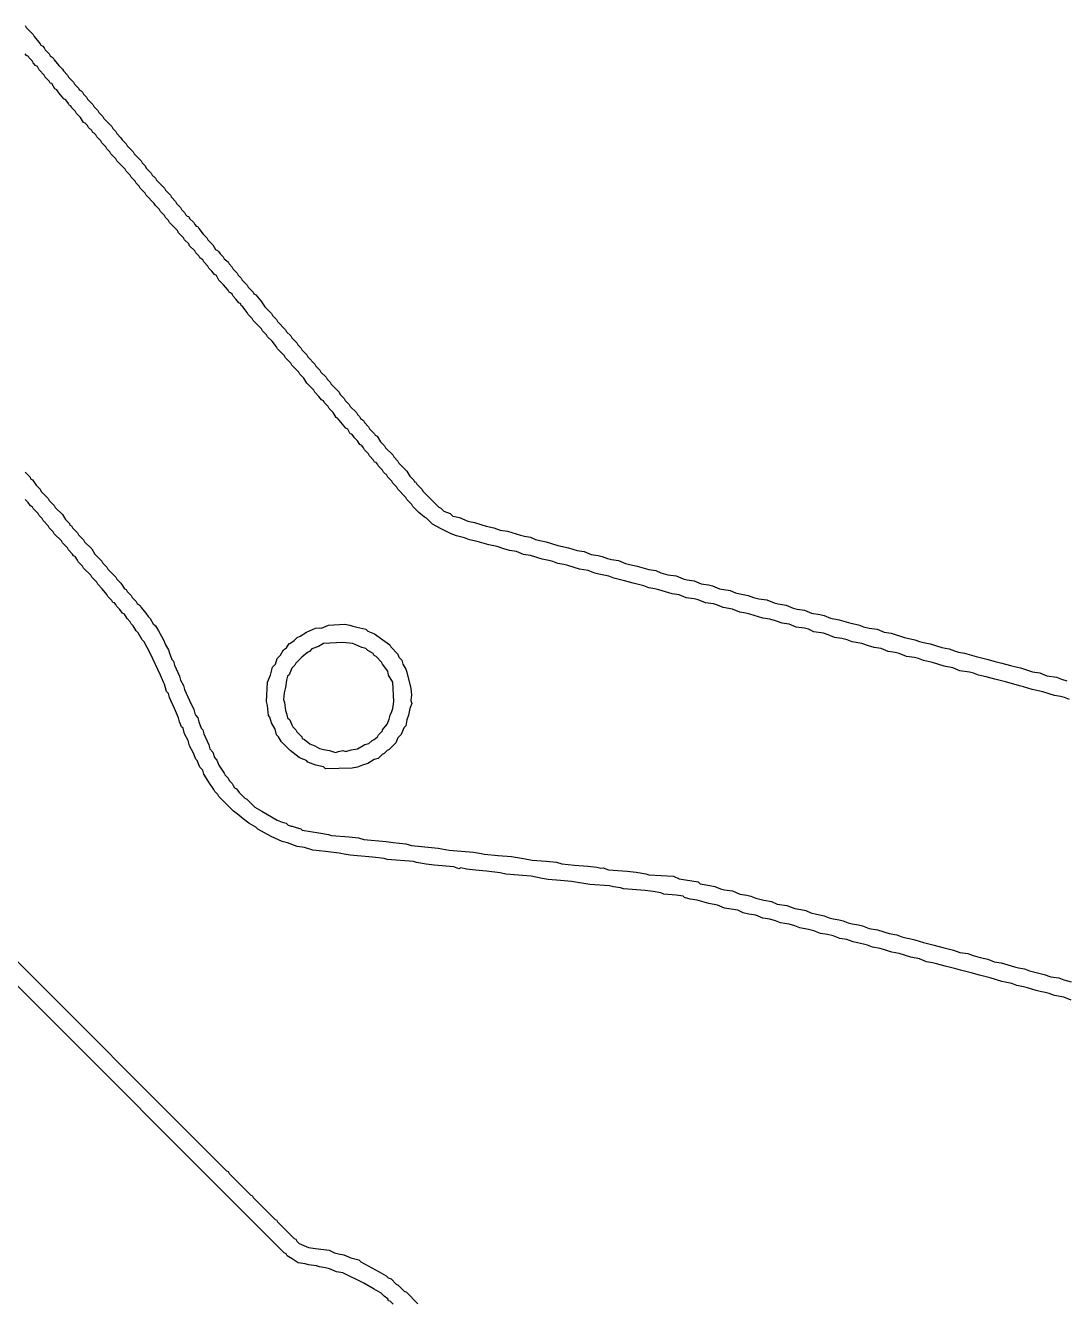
# Model space of a CAD drawing. Header units: millimetres. Extents: x 95 to 305, y 96 to 295.
# Drawn here: x 171.77 to 196.8, y 245.98 to 276.74 of the extents above; entities that cross this region are included whole.
import ezdxf

# ---------------------------------------------------------------- set-up
doc = ezdxf.new("R2010")
doc.units = ezdxf.units.MM
doc.layers.add('BottomOverlay', color=54, linetype='Continuous')

msp = doc.modelspace()

# ---------------------------------------------------------------- linework, layer by layer
at = {"layer": 'BottomOverlay'}
for p, q in [((171.754, 276.736), (171.778, 276.687)), ((171.778, 276.687), (171.949, 276.517)), ((171.949, 276.517), (171.973, 276.468)), ((171.973, 276.468), (172.083, 276.334)), ((172.083, 276.334), (172.119, 276.298)), ((172.119, 276.298), (172.131, 276.261)), ((172.131, 276.261), (172.18, 276.237)), ((172.18, 276.237), (172.216, 276.201)), ((171.791, 276.018), (171.754, 276.054)), ((171.839, 275.994), (171.791, 276.018)), ((171.851, 275.957), (171.839, 275.994)), ((171.924, 275.884), (171.851, 275.957)), ((172.216, 276.201), (172.241, 276.152)), ((172.241, 276.152), (172.338, 276.054)), ((172.338, 276.054), (172.362, 276.006)), ((172.362, 276.006), (172.436, 275.957)), ((172.436, 275.957), (172.46, 275.908)), ((171.949, 275.835), (171.924, 275.884)), ((172.01, 275.775), (171.949, 275.835)), ((172.058, 275.75), (172.01, 275.775)), ((172.095, 275.665), (172.058, 275.75)), ((172.216, 275.543), (172.095, 275.665)), ((172.46, 275.908), (172.569, 275.775)), ((172.569, 275.775), (172.655, 275.689)), ((172.655, 275.689), (172.679, 275.641)), ((172.679, 275.641), (172.776, 275.543)), ((172.241, 275.495), (172.216, 275.543)), ((172.338, 275.397), (172.241, 275.495)), ((172.362, 275.349), (172.338, 275.397)), ((172.399, 275.336), (172.362, 275.349)), ((172.472, 275.215), (172.399, 275.336)), ((172.776, 275.543), (172.801, 275.495)), ((172.801, 275.495), (172.922, 275.373)), ((172.922, 275.373), (172.947, 275.324)), ((172.947, 275.324), (173.044, 275.227)), ((172.521, 275.19), (172.472, 275.215)), ((172.569, 275.117), (172.521, 275.19)), ((172.691, 274.971), (172.569, 275.117)), ((173.044, 275.227), (173.056, 275.19)), ((173.056, 275.19), (173.105, 275.166)), ((173.105, 275.166), (173.141, 275.13)), ((173.141, 275.13), (173.166, 275.081)), ((173.166, 275.081), (173.239, 275.008)), ((173.239, 275.008), (173.263, 274.959)), ((172.74, 274.947), (172.691, 274.971)), ((172.801, 274.862), (172.74, 274.947)), ((172.825, 274.813), (172.801, 274.862)), ((172.861, 274.801), (172.825, 274.813)), ((172.874, 274.764), (172.861, 274.801)), ((172.971, 274.667), (172.874, 274.764)), ((173.263, 274.959), (173.385, 274.837)), ((173.385, 274.837), (173.409, 274.789)), ((173.409, 274.789), (173.506, 274.691)), ((173.506, 274.691), (173.531, 274.643)), ((172.995, 274.618), (172.971, 274.667)), ((173.093, 274.521), (172.995, 274.618)), ((173.166, 274.399), (173.093, 274.521)), ((173.202, 274.387), (173.166, 274.399)), ((173.263, 274.326), (173.202, 274.387)), ((173.531, 274.643), (173.628, 274.545)), ((173.628, 274.545), (173.652, 274.497)), ((173.652, 274.497), (173.847, 274.302)), ((173.287, 274.278), (173.263, 274.326)), ((173.36, 274.205), (173.287, 274.278)), ((173.385, 274.156), (173.36, 274.205)), ((173.421, 274.144), (173.385, 274.156)), ((173.458, 274.107), (173.421, 274.144)), ((173.482, 274.059), (173.458, 274.107)), ((173.847, 274.302), (173.872, 274.253)), ((173.872, 274.253), (173.945, 274.18)), ((173.945, 274.18), (173.969, 274.132)), ((173.969, 274.132), (174.066, 274.034)), ((173.579, 273.961), (173.482, 274.059)), ((173.604, 273.913), (173.579, 273.961)), ((173.701, 273.815), (173.604, 273.913)), ((173.725, 273.767), (173.701, 273.815)), ((173.799, 273.694), (173.725, 273.767)), ((174.066, 274.034), (174.091, 273.986)), ((174.091, 273.986), (174.188, 273.888)), ((174.188, 273.888), (174.212, 273.84)), ((174.212, 273.84), (174.358, 273.694)), ((173.823, 273.645), (173.799, 273.694)), ((173.945, 273.523), (173.823, 273.645)), ((173.969, 273.474), (173.945, 273.523)), ((174.164, 273.28), (173.969, 273.474)), ((174.358, 273.694), (174.383, 273.645)), ((174.383, 273.645), (174.553, 273.474)), ((174.553, 273.474), (174.577, 273.426)), ((174.188, 273.231), (174.164, 273.28)), ((174.285, 273.134), (174.188, 273.231)), ((174.577, 273.426), (174.65, 273.353)), ((174.65, 273.353), (174.675, 273.304)), ((174.675, 273.304), (174.796, 273.182)), ((174.796, 273.182), (174.821, 273.134)), ((174.31, 273.085), (174.285, 273.134)), ((174.407, 272.988), (174.31, 273.085)), ((174.431, 272.939), (174.407, 272.988)), ((174.504, 272.866), (174.431, 272.939)), ((174.529, 272.817), (174.504, 272.866)), ((174.821, 273.134), (174.894, 273.061)), ((174.894, 273.061), (174.918, 273.012)), ((174.918, 273.012), (175.113, 272.817)), ((174.65, 272.696), (174.529, 272.817)), ((174.675, 272.647), (174.65, 272.696)), ((174.869, 272.452), (174.675, 272.647)), ((175.113, 272.817), (175.137, 272.769)), ((175.137, 272.769), (175.259, 272.647)), ((175.259, 272.647), (175.283, 272.598)), ((175.283, 272.598), (175.381, 272.501)), ((174.894, 272.404), (174.869, 272.452)), ((174.991, 272.306), (174.894, 272.404)), ((175.015, 272.258), (174.991, 272.306)), ((175.113, 272.16), (175.015, 272.258)), ((175.381, 272.501), (175.405, 272.452)), ((175.405, 272.452), (175.502, 272.355)), ((175.502, 272.355), (175.527, 272.306)), ((175.527, 272.306), (175.6, 272.233)), ((175.6, 272.233), (175.624, 272.184)), ((175.137, 272.111), (175.113, 272.16)), ((175.21, 272.038), (175.137, 272.111)), ((175.235, 271.99), (175.21, 272.038)), ((175.429, 271.795), (175.235, 271.99)), ((175.624, 272.184), (175.66, 272.148)), ((175.66, 272.148), (175.697, 272.136)), ((175.697, 272.136), (175.721, 272.087)), ((175.721, 272.087), (175.819, 271.99)), ((175.819, 271.99), (175.843, 271.941)), ((175.843, 271.941), (175.88, 271.905)), ((175.454, 271.746), (175.429, 271.795)), ((175.575, 271.625), (175.454, 271.746)), ((175.6, 271.576), (175.575, 271.625)), ((175.88, 271.905), (175.916, 271.892)), ((175.916, 271.892), (175.94, 271.844)), ((175.94, 271.844), (176.05, 271.71)), ((176.05, 271.71), (176.135, 271.625)), ((176.135, 271.625), (176.159, 271.576)), ((175.697, 271.479), (175.6, 271.576)), ((175.721, 271.43), (175.697, 271.479)), ((175.843, 271.308), (175.721, 271.43)), ((175.867, 271.26), (175.843, 271.308)), ((176.159, 271.576), (176.281, 271.454)), ((176.281, 271.454), (176.342, 271.345)), ((176.342, 271.345), (176.391, 271.32)), ((176.391, 271.32), (176.427, 271.284)), ((175.94, 271.187), (175.867, 271.26)), ((175.965, 271.138), (175.94, 271.187)), ((176.038, 271.089), (175.965, 271.138)), ((176.062, 271.041), (176.038, 271.089)), ((176.159, 270.943), (176.062, 271.041)), ((176.427, 271.284), (176.452, 271.235)), ((176.452, 271.235), (176.525, 271.162)), ((176.525, 271.162), (176.549, 271.114)), ((176.549, 271.114), (176.646, 271.041)), ((176.646, 271.041), (176.671, 270.992)), ((176.671, 270.992), (176.744, 270.919)), ((176.184, 270.894), (176.159, 270.943)), ((176.257, 270.821), (176.184, 270.894)), ((176.318, 270.736), (176.257, 270.821)), ((176.366, 270.712), (176.318, 270.736)), ((176.403, 270.651), (176.366, 270.712)), ((176.744, 270.919), (176.768, 270.87)), ((176.768, 270.87), (176.865, 270.773)), ((176.865, 270.773), (176.89, 270.724)), ((176.89, 270.724), (176.963, 270.651)), ((176.427, 270.602), (176.403, 270.651)), ((176.537, 270.493), (176.427, 270.602)), ((176.646, 270.359), (176.537, 270.493)), ((176.963, 270.651), (176.987, 270.602)), ((176.987, 270.602), (177.109, 270.481)), ((177.109, 270.481), (177.133, 270.432)), ((177.133, 270.432), (177.255, 270.31)), ((176.671, 270.31), (176.646, 270.359)), ((176.707, 270.298), (176.671, 270.31)), ((176.744, 270.262), (176.707, 270.298)), ((176.768, 270.213), (176.744, 270.262)), ((176.841, 270.14), (176.768, 270.213)), ((176.902, 270.055), (176.841, 270.14)), ((177.255, 270.31), (177.267, 270.274)), ((177.267, 270.274), (177.316, 270.25)), ((177.316, 270.25), (177.437, 270.103)), ((177.437, 270.103), (177.535, 269.957)), ((176.95, 270.03), (176.902, 270.055)), ((176.963, 269.994), (176.95, 270.03)), ((176.999, 269.957), (176.963, 269.994)), ((177.109, 269.824), (176.999, 269.957)), ((177.133, 269.775), (177.109, 269.824)), ((177.23, 269.678), (177.133, 269.775)), ((177.535, 269.957), (177.693, 269.799)), ((177.693, 269.799), (177.717, 269.751)), ((177.255, 269.629), (177.23, 269.678)), ((177.449, 269.434), (177.255, 269.629)), ((177.717, 269.751), (177.815, 269.653)), ((177.815, 269.653), (177.839, 269.605)), ((177.839, 269.605), (178.034, 269.41)), ((177.474, 269.385), (177.449, 269.434)), ((177.571, 269.288), (177.474, 269.385)), ((177.595, 269.239), (177.571, 269.288)), ((177.705, 269.13), (177.595, 269.239)), ((178.034, 269.41), (178.058, 269.361)), ((178.058, 269.361), (178.155, 269.264)), ((178.155, 269.264), (178.18, 269.215)), ((178.18, 269.215), (178.301, 269.093)), ((177.815, 268.996), (177.705, 269.13)), ((177.839, 268.947), (177.815, 268.996)), ((178.009, 268.777), (177.839, 268.947)), ((178.301, 269.093), (178.326, 269.045)), ((178.326, 269.045), (178.399, 268.972)), ((178.399, 268.972), (178.423, 268.923)), ((178.423, 268.923), (178.545, 268.801)), ((178.034, 268.728), (178.009, 268.777)), ((178.155, 268.607), (178.034, 268.728)), ((178.18, 268.558), (178.155, 268.607)), ((178.35, 268.388), (178.18, 268.558)), ((178.545, 268.801), (178.569, 268.753)), ((178.569, 268.753), (178.739, 268.582)), ((178.739, 268.582), (178.764, 268.534)), ((178.764, 268.534), (178.861, 268.436)), ((178.374, 268.339), (178.35, 268.388)), ((178.472, 268.241), (178.374, 268.339)), ((178.545, 268.12), (178.472, 268.241)), ((178.861, 268.436), (178.885, 268.388)), ((178.885, 268.388), (179.007, 268.266)), ((179.007, 268.266), (179.032, 268.217)), ((178.715, 267.949), (178.545, 268.12)), ((178.739, 267.901), (178.715, 267.949)), ((179.032, 268.217), (179.105, 268.144)), ((179.105, 268.144), (179.129, 268.095)), ((179.129, 268.095), (179.324, 267.901)), ((177.997, 247.176), (157.515, 267.657)), ((157.978, 267.779), (176.61, 249.147)), ((178.837, 267.803), (178.739, 267.901)), ((178.898, 267.718), (178.837, 267.803)), ((178.946, 267.694), (178.898, 267.718)), ((178.958, 267.657), (178.946, 267.694)), ((179.056, 267.56), (178.958, 267.657)), ((179.324, 267.901), (179.348, 267.852)), ((179.348, 267.852), (179.445, 267.755)), ((179.445, 267.755), (179.47, 267.706)), ((179.47, 267.706), (179.567, 267.609)), ((179.567, 267.609), (179.591, 267.56)), ((179.08, 267.511), (179.056, 267.56)), ((179.178, 267.414), (179.08, 267.511)), ((179.251, 267.292), (179.178, 267.414)), ((179.591, 267.56), (179.737, 267.414)), ((179.737, 267.414), (179.762, 267.365)), ((179.762, 267.365), (179.81, 267.317)), ((179.81, 267.317), (179.835, 267.268)), ((179.287, 267.28), (179.251, 267.292)), ((179.36, 267.183), (179.287, 267.28)), ((179.482, 267.037), (179.36, 267.183)), ((179.53, 267.012), (179.482, 267.037)), ((179.567, 266.951), (179.53, 267.012)), ((179.835, 267.268), (179.908, 267.219)), ((179.908, 267.219), (179.932, 267.171)), ((179.932, 267.171), (180.029, 267.073)), ((180.029, 267.073), (180.054, 267.025)), ((180.054, 267.025), (180.175, 266.903)), ((179.591, 266.903), (179.567, 266.951)), ((179.628, 266.891), (179.591, 266.903)), ((179.664, 266.854), (179.628, 266.891)), ((179.689, 266.805), (179.664, 266.854)), ((179.762, 266.732), (179.689, 266.805)), ((179.823, 266.647), (179.762, 266.732)), ((180.175, 266.903), (180.188, 266.866)), ((180.188, 266.866), (180.236, 266.842)), ((180.236, 266.842), (180.322, 266.708)), ((180.322, 266.708), (180.419, 266.611)), ((179.871, 266.623), (179.823, 266.647)), ((179.908, 266.562), (179.871, 266.623)), ((179.932, 266.513), (179.908, 266.562)), ((180.029, 266.416), (179.932, 266.513)), ((180.054, 266.367), (180.029, 266.416)), ((180.419, 266.611), (180.443, 266.562)), ((180.443, 266.562), (180.614, 266.392)), ((180.614, 266.392), (180.638, 266.343)), ((180.151, 266.27), (180.054, 266.367)), ((180.175, 266.221), (180.151, 266.27)), ((180.212, 266.209), (180.175, 266.221)), ((180.248, 266.173), (180.212, 266.209)), ((180.273, 266.124), (180.248, 266.173)), ((180.37, 266.027), (180.273, 266.124)), ((180.638, 266.343), (180.735, 266.246)), ((180.735, 266.246), (180.76, 266.197)), ((180.76, 266.197), (180.954, 266.002)), ((171.754, 265.978), (171.876, 265.856)), ((171.876, 265.856), (171.888, 265.82)), ((171.888, 265.82), (171.937, 265.795)), ((171.937, 265.795), (172.022, 265.662)), ((180.395, 265.978), (180.37, 266.027)), ((180.468, 265.905), (180.395, 265.978)), ((180.492, 265.856), (180.468, 265.905)), ((180.589, 265.759), (180.492, 265.856)), ((180.614, 265.71), (180.589, 265.759)), ((180.954, 266.002), (181.027, 265.881)), ((181.027, 265.881), (181.125, 265.783)), ((181.125, 265.783), (181.137, 265.747)), ((172.022, 265.662), (172.119, 265.564)), ((172.119, 265.564), (172.143, 265.515)), ((172.143, 265.515), (172.314, 265.345)), ((180.711, 265.613), (180.614, 265.71)), ((180.735, 265.564), (180.711, 265.613)), ((180.93, 265.369), (180.735, 265.564)), ((181.137, 265.747), (181.173, 265.735)), ((181.173, 265.735), (181.198, 265.686)), ((181.198, 265.686), (181.319, 265.564)), ((181.319, 265.564), (181.344, 265.515)), ((181.344, 265.515), (181.721, 265.138)), ((171.827, 265.248), (171.754, 265.321)), ((171.888, 265.163), (171.827, 265.248)), ((171.937, 265.138), (171.888, 265.163)), ((172.314, 265.345), (172.338, 265.296)), ((172.338, 265.296), (172.46, 265.175)), ((172.46, 265.175), (172.484, 265.126)), ((180.954, 265.321), (180.93, 265.369)), ((181.076, 265.199), (180.954, 265.321)), ((181.1, 265.15), (181.076, 265.199)), ((181.246, 265.004), (181.1, 265.15)), ((171.949, 265.102), (171.937, 265.138)), ((172.07, 264.98), (171.949, 265.102)), ((172.095, 264.931), (172.07, 264.98)), ((172.168, 264.858), (172.095, 264.931)), ((172.192, 264.81), (172.168, 264.858)), ((172.484, 265.126), (172.655, 264.956)), ((172.655, 264.956), (172.728, 264.834)), ((181.38, 264.895), (181.246, 265.004)), ((181.429, 264.87), (181.38, 264.895)), ((181.575, 264.724), (181.429, 264.87)), ((181.721, 265.138), (181.77, 265.114)), ((181.77, 265.114), (181.843, 265.041)), ((181.843, 265.041), (182.001, 264.98)), ((182.001, 264.98), (182.062, 264.919)), ((182.062, 264.919), (182.22, 264.883)), ((182.22, 264.883), (182.427, 264.797)), ((172.314, 264.688), (172.192, 264.81)), ((172.338, 264.639), (172.314, 264.688)), ((172.436, 264.542), (172.338, 264.639)), ((172.46, 264.493), (172.436, 264.542)), ((172.728, 264.834), (172.825, 264.737)), ((172.825, 264.737), (172.837, 264.7)), ((172.837, 264.7), (172.874, 264.688)), ((172.874, 264.688), (172.898, 264.639)), ((172.898, 264.639), (173.02, 264.518)), ((181.782, 264.615), (181.575, 264.724)), ((182.025, 264.493), (181.782, 264.615)), ((182.427, 264.797), (182.585, 264.761)), ((182.585, 264.761), (182.865, 264.676)), ((182.865, 264.676), (183.048, 264.639)), ((183.048, 264.639), (183.206, 264.578)), ((183.206, 264.578), (183.376, 264.554)), ((183.376, 264.554), (183.693, 264.457)), ((172.63, 264.323), (172.46, 264.493)), ((172.655, 264.274), (172.63, 264.323)), ((172.776, 264.152), (172.655, 264.274)), ((173.02, 264.518), (173.044, 264.469)), ((173.044, 264.469), (173.166, 264.347)), ((173.166, 264.347), (173.19, 264.298)), ((173.19, 264.298), (173.36, 264.128)), ((182.147, 264.445), (182.025, 264.493)), ((182.342, 264.396), (182.147, 264.445)), ((182.463, 264.347), (182.342, 264.396)), ((182.646, 264.311), (182.463, 264.347)), ((182.926, 264.225), (182.646, 264.311)), ((183.133, 264.189), (182.926, 264.225)), ((183.693, 264.457), (183.79, 264.432)), ((183.79, 264.432), (183.936, 264.408)), ((183.936, 264.408), (184.058, 264.359)), ((184.058, 264.359), (184.155, 264.335)), ((184.155, 264.335), (184.313, 264.298)), ((184.313, 264.298), (184.593, 264.213)), ((172.801, 264.104), (172.776, 264.152)), ((172.898, 264.006), (172.801, 264.104)), ((172.922, 263.958), (172.898, 264.006)), ((172.959, 263.946), (172.922, 263.958)), ((173.02, 263.86), (172.959, 263.946)), ((173.36, 264.128), (173.433, 264.006)), ((173.433, 264.006), (173.604, 263.836)), ((183.291, 264.128), (183.133, 264.189)), ((183.425, 264.092), (183.291, 264.128)), ((183.595, 264.067), (183.425, 264.092)), ((183.766, 263.994), (183.595, 264.067)), ((183.936, 263.97), (183.766, 263.994)), ((184.216, 263.885), (183.936, 263.97)), ((184.593, 264.213), (184.849, 264.152)), ((184.849, 264.152), (185.056, 264.092)), ((185.056, 264.092), (185.226, 264.067)), ((185.226, 264.067), (185.396, 263.994)), ((185.396, 263.994), (185.567, 263.97)), ((185.567, 263.97), (185.664, 263.946)), ((185.664, 263.946), (185.786, 263.897)), ((173.044, 263.812), (173.02, 263.86)), ((173.141, 263.714), (173.044, 263.812)), ((173.166, 263.666), (173.141, 263.714)), ((173.336, 263.495), (173.166, 263.666)), ((173.604, 263.836), (173.628, 263.787)), ((173.628, 263.787), (173.725, 263.69)), ((173.725, 263.69), (173.75, 263.641)), ((173.75, 263.641), (173.945, 263.447)), ((184.374, 263.848), (184.216, 263.885)), ((184.471, 263.824), (184.374, 263.848)), ((184.593, 263.775), (184.471, 263.824)), ((184.739, 263.751), (184.593, 263.775)), ((184.836, 263.727), (184.739, 263.751)), ((185.116, 263.641), (184.836, 263.727)), ((185.323, 263.605), (185.116, 263.641)), ((185.786, 263.897), (185.883, 263.873)), ((185.883, 263.873), (186.053, 263.848)), ((186.053, 263.848), (186.224, 263.775)), ((186.224, 263.775), (186.321, 263.751)), ((186.321, 263.751), (186.504, 263.714)), ((186.504, 263.714), (186.784, 263.629)), ((186.784, 263.629), (186.954, 263.605)), ((173.36, 263.447), (173.336, 263.495)), ((173.482, 263.325), (173.36, 263.447)), ((173.506, 263.276), (173.482, 263.325)), ((173.945, 263.447), (173.969, 263.398)), ((173.969, 263.398), (174.066, 263.301)), ((174.066, 263.301), (174.091, 263.252)), ((185.481, 263.544), (185.323, 263.605)), ((185.579, 263.52), (185.481, 263.544)), ((185.822, 263.471), (185.579, 263.52)), ((185.944, 263.422), (185.822, 263.471)), ((186.102, 263.386), (185.944, 263.422)), ((186.199, 263.361), (186.102, 263.386)), ((186.406, 263.301), (186.199, 263.361)), ((186.565, 263.264), (186.406, 263.301)), ((186.954, 263.605), (187.076, 263.556)), ((187.076, 263.556), (187.246, 263.507)), ((187.246, 263.507), (187.441, 263.483)), ((187.441, 263.483), (187.611, 263.41)), ((187.611, 263.41), (187.709, 263.386)), ((187.709, 263.386), (187.879, 263.361)), ((187.879, 263.361), (188.049, 263.288)), ((173.616, 263.167), (173.506, 263.276)), ((173.725, 263.033), (173.616, 263.167)), ((173.75, 262.984), (173.725, 263.033)), ((174.091, 263.252), (174.151, 263.167)), ((174.151, 263.167), (174.188, 263.155)), ((174.188, 263.155), (174.212, 263.106)), ((174.212, 263.106), (174.31, 263.008)), ((174.31, 263.008), (174.334, 262.96)), ((186.662, 263.24), (186.565, 263.264)), ((186.784, 263.191), (186.662, 263.24)), ((186.93, 263.167), (186.784, 263.191)), ((187.027, 263.142), (186.93, 263.167)), ((187.343, 263.045), (187.027, 263.142)), ((187.514, 263.021), (187.343, 263.045)), ((187.684, 262.948), (187.514, 263.021)), ((188.049, 263.288), (188.22, 263.264)), ((188.22, 263.264), (188.317, 263.24)), ((188.317, 263.24), (188.487, 263.167)), ((188.487, 263.167), (188.743, 263.13)), ((188.743, 263.13), (188.877, 263.069)), ((188.877, 263.069), (188.974, 263.045)), ((188.974, 263.045), (189.181, 263.008)), ((189.181, 263.008), (189.303, 262.96)), ((173.847, 262.887), (173.75, 262.984)), ((173.872, 262.838), (173.847, 262.887)), ((173.908, 262.826), (173.872, 262.838)), ((173.945, 262.789), (173.908, 262.826)), ((173.969, 262.741), (173.945, 262.789)), ((174.042, 262.668), (173.969, 262.741)), ((174.334, 262.96), (174.431, 262.862)), ((174.431, 262.862), (174.456, 262.814)), ((174.456, 262.814), (174.529, 262.765)), ((174.529, 262.765), (174.553, 262.716)), ((174.553, 262.716), (174.663, 262.583)), ((187.879, 262.923), (187.684, 262.948)), ((187.976, 262.899), (187.879, 262.923)), ((188.147, 262.826), (187.976, 262.899)), ((188.341, 262.802), (188.147, 262.826)), ((188.439, 262.777), (188.341, 262.802)), ((188.573, 262.716), (188.439, 262.777)), ((188.804, 262.68), (188.573, 262.716)), ((189.303, 262.96), (189.437, 262.923)), ((189.437, 262.923), (189.631, 262.899)), ((189.631, 262.899), (189.802, 262.826)), ((189.802, 262.826), (189.899, 262.802)), ((189.899, 262.802), (190.094, 262.777)), ((190.094, 262.777), (190.264, 262.704)), ((190.264, 262.704), (190.362, 262.68)), ((174.103, 262.583), (174.042, 262.668)), ((174.151, 262.558), (174.103, 262.583)), ((174.212, 262.449), (174.151, 262.558)), ((174.285, 262.376), (174.212, 262.449)), ((174.31, 262.327), (174.285, 262.376)), ((174.663, 262.583), (174.723, 262.497)), ((174.723, 262.497), (174.772, 262.449)), ((174.772, 262.449), (174.845, 262.327)), ((188.974, 262.607), (188.804, 262.68)), ((189.12, 262.583), (188.974, 262.607)), ((189.218, 262.558), (189.12, 262.583)), ((189.534, 262.461), (189.218, 262.558)), ((189.704, 262.437), (189.534, 262.461)), ((189.838, 262.4), (189.704, 262.437)), ((189.996, 262.339), (189.838, 262.4)), ((190.362, 262.68), (190.532, 262.656)), ((190.532, 262.656), (190.702, 262.583)), ((190.702, 262.583), (190.909, 262.546)), ((190.909, 262.546), (191.007, 262.522)), ((191.007, 262.522), (191.165, 262.461)), ((191.165, 262.461), (191.372, 262.424)), ((191.372, 262.424), (191.652, 262.339)), ((174.358, 262.278), (174.31, 262.327)), ((174.431, 262.157), (174.358, 262.278)), ((174.48, 262.108), (174.431, 262.157)), ((174.577, 261.938), (174.48, 262.108)), ((174.845, 262.327), (174.894, 262.278)), ((174.894, 262.278), (174.967, 262.157)), ((174.967, 262.157), (175.089, 261.938)), ((178.387, 262.023), (178.533, 262.12)), ((178.533, 262.12), (178.752, 262.217)), ((178.752, 262.217), (178.861, 262.23)), ((178.861, 262.23), (178.898, 262.217)), ((178.898, 262.217), (179.068, 262.29)), ((179.068, 262.29), (179.457, 262.315)), ((179.457, 262.315), (179.579, 262.29)), ((179.579, 262.29), (179.652, 262.266)), ((179.652, 262.266), (179.75, 262.242)), ((179.75, 262.242), (179.969, 262.193)), ((179.969, 262.193), (180.017, 262.144)), ((180.017, 262.144), (180.175, 262.084)), ((180.175, 262.084), (180.431, 261.901)), ((190.167, 262.315), (189.996, 262.339)), ((190.337, 262.242), (190.167, 262.315)), ((190.532, 262.217), (190.337, 262.242)), ((190.629, 262.193), (190.532, 262.217)), ((190.763, 262.132), (190.629, 262.193)), ((190.994, 262.096), (190.763, 262.132)), ((191.104, 262.059), (190.994, 262.096)), ((191.652, 262.339), (191.834, 262.303)), ((191.834, 262.303), (191.956, 262.254)), ((191.956, 262.254), (192.09, 262.217)), ((192.09, 262.217), (192.284, 262.193)), ((192.284, 262.193), (192.455, 262.12)), ((192.455, 262.12), (192.625, 262.096)), ((192.625, 262.096), (192.942, 261.998)), ((174.626, 261.889), (174.577, 261.938)), ((174.772, 261.621), (174.626, 261.889)), ((175.089, 261.938), (175.137, 261.816)), ((175.137, 261.816), (175.21, 261.694)), ((178.058, 261.743), (178.119, 261.852)), ((178.119, 261.852), (178.143, 261.852)), ((178.143, 261.852), (178.155, 261.865)), ((178.155, 261.865), (178.24, 261.925)), ((178.24, 261.925), (178.313, 261.998)), ((178.313, 261.998), (178.387, 262.023)), ((178.825, 261.779), (178.666, 261.718)), ((178.946, 261.852), (178.825, 261.779)), ((179.409, 261.877), (178.946, 261.852)), ((179.652, 261.852), (179.409, 261.877)), ((179.871, 261.755), (179.652, 261.852)), ((180.431, 261.901), (180.541, 261.816)), ((180.541, 261.816), (180.565, 261.767)), ((180.565, 261.767), (180.735, 261.597)), ((191.262, 261.998), (191.104, 262.059)), ((191.432, 261.974), (191.262, 261.998)), ((191.566, 261.938), (191.432, 261.974)), ((191.688, 261.889), (191.566, 261.938)), ((191.919, 261.852), (191.688, 261.889)), ((192.077, 261.792), (191.919, 261.852)), ((192.211, 261.755), (192.077, 261.792)), ((192.942, 261.998), (193.197, 261.938)), ((193.197, 261.938), (193.307, 261.901)), ((193.307, 261.901), (193.404, 261.877)), ((193.404, 261.877), (193.562, 261.84)), ((193.562, 261.84), (193.842, 261.755)), ((175.015, 261.086), (174.772, 261.621)), ((175.21, 261.694), (175.235, 261.621)), ((175.235, 261.621), (175.295, 261.463)), ((175.295, 261.463), (175.332, 261.426)), ((177.79, 261.353), (177.827, 261.487)), ((177.827, 261.487), (177.912, 261.572)), ((177.912, 261.572), (177.985, 261.694)), ((177.985, 261.694), (178.058, 261.743)), ((178.423, 261.524), (178.277, 261.378)), ((178.557, 261.633), (178.423, 261.524)), ((178.606, 261.658), (178.557, 261.633)), ((178.666, 261.718), (178.606, 261.658)), ((179.969, 261.731), (179.871, 261.755)), ((180.017, 261.682), (179.969, 261.731)), ((180.139, 261.609), (180.017, 261.682)), ((180.163, 261.56), (180.139, 261.609)), ((180.212, 261.536), (180.163, 261.56)), ((180.346, 261.402), (180.212, 261.536)), ((180.735, 261.597), (180.76, 261.524)), ((180.76, 261.524), (180.833, 261.451)), ((192.382, 261.731), (192.211, 261.755)), ((192.552, 261.658), (192.382, 261.731)), ((192.722, 261.633), (192.552, 261.658)), ((192.82, 261.609), (192.722, 261.633)), ((192.99, 261.536), (192.82, 261.609)), ((193.185, 261.512), (192.99, 261.536)), ((193.282, 261.487), (193.185, 261.512)), ((193.404, 261.439), (193.282, 261.487)), ((193.842, 261.755), (194.025, 261.718)), ((194.025, 261.718), (194.146, 261.67)), ((194.146, 261.67), (194.244, 261.645)), ((194.244, 261.645), (194.39, 261.621)), ((194.39, 261.621), (194.67, 261.536)), ((194.67, 261.536), (194.925, 261.475)), ((194.925, 261.475), (195.132, 261.414)), ((175.332, 261.426), (175.356, 261.329)), ((175.356, 261.329), (175.478, 261.061)), ((177.668, 261.086), (177.717, 261.28)), ((177.717, 261.28), (177.79, 261.353)), ((178.18, 261.256), (178.119, 261.098)), ((178.253, 261.329), (178.18, 261.256)), ((178.277, 261.378), (178.253, 261.329)), ((180.37, 261.353), (180.346, 261.402)), ((180.492, 261.183), (180.37, 261.353)), ((180.516, 261.086), (180.492, 261.183)), ((180.833, 261.451), (180.857, 261.353)), ((180.857, 261.353), (180.93, 261.232)), ((180.93, 261.232), (180.954, 261.159)), ((180.954, 261.159), (181.052, 260.769)), ((193.623, 261.39), (193.404, 261.439)), ((193.903, 261.305), (193.623, 261.39)), ((194.11, 261.268), (193.903, 261.305)), ((194.28, 261.195), (194.11, 261.268)), ((194.511, 261.159), (194.28, 261.195)), ((194.609, 261.134), (194.511, 261.159)), ((195.132, 261.414), (195.29, 261.378)), ((195.29, 261.378), (195.497, 261.317)), ((195.497, 261.317), (195.595, 261.293)), ((195.595, 261.293), (195.741, 261.268)), ((195.741, 261.268), (195.862, 261.22)), ((195.862, 261.22), (196.033, 261.171)), ((196.033, 261.171), (196.203, 261.147)), ((196.203, 261.147), (196.373, 261.074)), ((175.089, 260.915), (175.015, 261.086)), ((175.113, 260.867), (175.089, 260.915)), ((175.162, 260.696), (175.113, 260.867)), ((175.478, 261.061), (175.502, 260.964)), ((175.502, 260.964), (175.575, 260.842)), ((175.575, 260.842), (175.6, 260.745)), ((177.571, 260.453), (177.595, 260.915)), ((177.595, 260.915), (177.668, 261.086)), ((178.058, 260.964), (178.034, 260.794)), ((178.082, 261.061), (178.058, 260.964)), ((178.119, 261.098), (178.082, 261.061)), ((180.614, 260.915), (180.516, 261.086)), ((180.638, 260.453), (180.614, 260.915)), ((194.73, 261.086), (194.609, 261.134)), ((194.913, 261.049), (194.73, 261.086)), ((195.12, 260.988), (194.913, 261.049)), ((195.375, 260.927), (195.12, 260.988)), ((195.582, 260.867), (195.375, 260.927)), ((195.716, 260.83), (195.582, 260.867)), ((196.373, 261.074), (196.605, 261.037)), ((196.605, 261.037), (196.726, 260.988)), ((196.726, 260.988), (196.86, 260.952)), ((175.21, 260.648), (175.162, 260.696)), ((175.235, 260.55), (175.21, 260.648)), ((175.356, 260.282), (175.235, 260.55)), ((175.6, 260.745), (175.721, 260.477)), ((177.997, 260.66), (177.985, 260.502)), ((178.034, 260.794), (177.997, 260.66)), ((181.052, 260.769), (181.064, 260.611)), ((181.064, 260.611), (181.052, 260.477)), ((195.814, 260.806), (195.716, 260.83)), ((196.02, 260.745), (195.814, 260.806)), ((196.276, 260.684), (196.02, 260.745)), ((196.556, 260.599), (196.276, 260.684)), ((196.702, 260.575), (196.556, 260.599)), ((196.799, 260.55), (196.702, 260.575)), ((196.921, 260.502), (196.799, 260.55)), ((175.454, 260.063), (175.356, 260.282)), ((175.721, 260.477), (175.819, 260.258)), ((175.819, 260.258), (175.843, 260.161)), ((177.595, 260.355), (177.571, 260.453)), ((177.62, 260.112), (177.595, 260.355)), ((177.985, 260.502), (178.009, 260.429)), ((178.009, 260.429), (178.034, 260.234)), ((178.034, 260.234), (178.058, 260.161)), ((180.589, 260.209), (180.614, 260.282)), ((180.614, 260.282), (180.638, 260.453)), ((181.027, 260.282), (180.991, 260.124)), ((181.076, 260.404), (181.027, 260.282)), ((181.052, 260.477), (181.076, 260.404)), ((175.478, 259.966), (175.454, 260.063)), ((175.527, 259.844), (175.478, 259.966)), ((175.843, 260.161), (175.867, 260.112)), ((175.867, 260.112), (175.916, 260.063)), ((175.916, 260.063), (175.94, 259.966)), ((175.94, 259.966), (176.001, 259.808)), ((177.656, 260.076), (177.62, 260.112)), ((177.693, 259.942), (177.656, 260.076)), ((177.778, 259.784), (177.693, 259.942)), ((178.058, 260.161), (178.082, 260.063)), ((178.082, 260.063), (178.131, 260.015)), ((178.131, 260.015), (178.18, 259.893)), ((180.48, 259.905), (180.528, 260.027)), ((180.528, 260.027), (180.553, 260.124)), ((180.553, 260.124), (180.589, 260.209)), ((180.954, 260.015), (180.93, 259.869)), ((180.991, 260.124), (180.954, 260.015)), ((175.563, 259.808), (175.527, 259.844)), ((175.6, 259.674), (175.563, 259.808)), ((175.685, 259.516), (175.6, 259.674)), ((176.001, 259.808), (176.038, 259.771)), ((176.038, 259.771), (176.062, 259.674)), ((176.062, 259.674), (176.184, 259.406)), ((177.815, 259.65), (177.778, 259.784)), ((177.863, 259.601), (177.815, 259.65)), ((178.18, 259.893), (178.204, 259.844)), ((178.204, 259.844), (178.277, 259.771)), ((178.277, 259.771), (178.301, 259.723)), ((178.301, 259.723), (178.423, 259.601)), ((180.248, 259.601), (180.273, 259.65)), ((180.273, 259.65), (180.37, 259.747)), ((180.37, 259.771), (180.48, 259.905)), ((180.37, 259.747), (180.37, 259.771)), ((180.82, 259.662), (180.735, 259.577)), ((180.881, 259.82), (180.82, 259.662)), ((180.93, 259.869), (180.881, 259.82)), ((175.721, 259.382), (175.685, 259.516)), ((175.807, 259.224), (175.721, 259.382)), ((176.184, 259.406), (176.208, 259.309)), ((176.208, 259.309), (176.281, 259.236)), ((177.936, 259.479), (177.863, 259.601)), ((178.143, 259.272), (177.936, 259.479)), ((178.423, 259.601), (178.435, 259.564)), ((178.435, 259.564), (178.484, 259.54)), ((178.484, 259.54), (178.618, 259.431)), ((178.618, 259.431), (178.739, 259.382)), ((178.739, 259.382), (178.849, 259.321)), ((178.849, 259.321), (178.946, 259.297)), ((179.616, 259.285), (179.762, 259.309)), ((179.762, 259.309), (179.944, 259.418)), ((179.944, 259.418), (180.042, 259.443)), ((180.042, 259.443), (180.115, 259.516)), ((180.115, 259.516), (180.163, 259.54)), ((180.163, 259.54), (180.248, 259.601)), ((180.687, 259.455), (180.528, 259.297)), ((180.735, 259.577), (180.687, 259.455)), ((175.867, 259.065), (175.807, 259.224)), ((175.904, 259.029), (175.867, 259.065)), ((175.965, 258.871), (175.904, 259.029)), ((176.281, 259.236), (176.318, 259.102)), ((176.318, 259.102), (176.379, 259.041)), ((176.379, 259.041), (176.427, 258.919)), ((178.362, 259.102), (178.143, 259.272)), ((178.411, 259.078), (178.362, 259.102)), ((178.533, 259.029), (178.411, 259.078)), ((178.569, 258.992), (178.533, 259.029)), ((178.764, 258.919), (178.569, 258.992)), ((178.946, 259.297), (179.092, 259.272)), ((179.092, 259.272), (179.238, 259.224)), ((179.238, 259.224), (179.311, 259.248)), ((179.311, 259.248), (179.409, 259.272)), ((179.409, 259.272), (179.482, 259.248)), ((179.482, 259.248), (179.616, 259.285)), ((180.163, 259.053), (180.017, 258.956)), ((180.261, 259.078), (180.163, 259.053)), ((180.358, 259.175), (180.261, 259.078)), ((180.407, 259.199), (180.358, 259.175)), ((180.48, 259.272), (180.407, 259.199)), ((180.528, 259.297), (180.48, 259.272)), ((176.038, 258.798), (175.965, 258.871)), ((176.062, 258.7), (176.038, 258.798)), ((176.159, 258.554), (176.062, 258.7)), ((176.427, 258.919), (176.452, 258.871)), ((176.452, 258.871), (176.549, 258.725)), ((176.549, 258.725), (176.573, 258.676)), ((178.946, 258.883), (178.764, 258.919)), ((178.995, 258.834), (178.946, 258.883)), ((179.64, 258.846), (178.995, 258.834)), ((179.762, 258.871), (179.64, 258.846)), ((179.883, 258.919), (179.762, 258.871)), ((180.017, 258.956), (179.883, 258.919)), ((176.184, 258.506), (176.159, 258.554)), ((176.305, 258.335), (176.184, 258.506)), ((176.573, 258.676), (176.646, 258.603)), ((176.646, 258.603), (176.671, 258.554)), ((176.671, 258.554), (176.744, 258.481)), ((176.744, 258.481), (176.768, 258.433)), ((176.768, 258.433), (176.804, 258.372)), ((176.33, 258.287), (176.305, 258.335)), ((176.403, 258.214), (176.33, 258.287)), ((176.427, 258.165), (176.403, 258.214)), ((176.78, 257.812), (176.427, 258.165)), ((176.804, 258.372), (176.853, 258.347)), ((176.853, 258.347), (176.914, 258.262)), ((176.914, 258.262), (177.048, 258.128)), ((177.048, 258.128), (177.097, 258.104)), ((177.097, 258.104), (177.291, 257.909)), ((176.865, 257.751), (176.78, 257.812)), ((177.291, 257.909), (177.462, 257.812)), ((177.462, 257.812), (177.827, 257.593)), ((177.011, 257.629), (176.865, 257.751)), ((177.145, 257.52), (177.011, 257.629)), ((177.316, 257.423), (177.145, 257.52)), ((177.827, 257.593), (177.948, 257.544)), ((177.948, 257.544), (178.046, 257.52)), ((178.046, 257.52), (178.094, 257.471)), ((178.094, 257.471), (178.167, 257.447)), ((177.364, 257.374), (177.316, 257.423)), ((177.681, 257.204), (177.364, 257.374)), ((177.948, 257.082), (177.681, 257.204)), ((178.167, 257.447), (178.192, 257.447)), ((178.192, 257.447), (178.265, 257.423)), ((178.265, 257.423), (178.399, 257.386)), ((178.399, 257.386), (178.435, 257.35)), ((178.435, 257.35), (178.837, 257.289)), ((178.837, 257.289), (179.068, 257.252)), ((179.068, 257.252), (179.141, 257.228)), ((179.141, 257.228), (179.567, 257.191)), ((179.567, 257.191), (179.786, 257.167)), ((179.786, 257.167), (179.92, 257.131)), ((178.082, 257.045), (177.948, 257.082)), ((178.313, 256.96), (178.082, 257.045)), ((178.484, 256.936), (178.313, 256.96)), ((178.691, 256.875), (178.484, 256.936)), ((178.995, 256.838), (178.691, 256.875)), ((179.324, 256.802), (178.995, 256.838)), ((179.92, 257.131), (180.455, 257.082)), ((180.455, 257.082), (180.626, 257.057)), ((180.626, 257.057), (180.93, 257.021)), ((180.93, 257.021), (181.064, 256.984)), ((181.064, 256.984), (181.709, 256.924)), ((181.709, 256.924), (181.977, 256.875)), ((181.977, 256.875), (182.561, 256.826)), ((179.445, 256.778), (179.324, 256.802)), ((179.591, 256.753), (179.445, 256.778)), ((180.127, 256.705), (179.591, 256.753)), ((180.407, 256.668), (180.127, 256.705)), ((180.48, 256.644), (180.407, 256.668)), ((181.113, 256.595), (180.48, 256.644)), ((181.186, 256.571), (181.113, 256.595)), ((181.417, 256.534), (181.186, 256.571)), ((181.611, 256.51), (181.417, 256.534)), ((182.561, 256.826), (182.707, 256.802)), ((182.707, 256.802), (182.828, 256.778)), ((182.828, 256.778), (183.157, 256.741)), ((183.157, 256.741), (183.473, 256.717)), ((183.473, 256.717), (183.766, 256.668)), ((183.766, 256.668), (183.972, 256.632)), ((183.972, 256.632), (184.313, 256.607)), ((184.313, 256.607), (184.557, 256.583)), ((184.557, 256.583), (184.69, 256.546)), ((184.69, 256.546), (184.995, 256.51)), ((182.086, 256.473), (181.611, 256.51)), ((182.208, 256.425), (182.086, 256.473)), ((182.256, 256.449), (182.208, 256.425)), ((182.39, 256.412), (182.256, 256.449)), ((182.609, 256.388), (182.39, 256.412)), ((182.877, 256.364), (182.609, 256.388)), ((183.206, 256.327), (182.877, 256.364)), ((183.34, 256.291), (183.206, 256.327)), ((183.948, 256.242), (183.34, 256.291)), ((184.216, 256.193), (183.948, 256.242)), ((184.995, 256.51), (185.311, 256.486)), ((185.311, 256.486), (185.53, 256.461)), ((185.53, 256.461), (185.628, 256.437)), ((185.628, 256.437), (185.688, 256.449)), ((185.688, 256.449), (185.81, 256.4)), ((185.81, 256.4), (186.26, 256.364)), ((186.26, 256.364), (186.479, 256.339)), ((186.479, 256.339), (186.711, 256.303)), ((186.711, 256.303), (186.784, 256.279)), ((186.784, 256.279), (187.38, 256.242)), ((187.38, 256.242), (187.514, 256.181)), ((184.362, 256.169), (184.216, 256.193)), ((184.654, 256.145), (184.362, 256.169)), ((184.922, 256.12), (184.654, 256.145)), ((185.36, 256.047), (184.922, 256.12)), ((185.834, 256.011), (185.36, 256.047)), ((185.932, 255.987), (185.834, 256.011)), ((186.102, 255.962), (185.932, 255.987)), ((186.175, 255.938), (186.102, 255.962)), ((186.698, 255.901), (186.175, 255.938)), ((187.514, 256.181), (187.976, 256.108)), ((187.976, 256.108), (188.025, 256.06)), ((188.025, 256.06), (188.256, 256.023)), ((188.256, 256.023), (188.378, 255.999)), ((188.378, 255.999), (188.512, 255.938)), ((188.512, 255.938), (188.609, 255.914)), ((186.893, 255.877), (186.698, 255.901)), ((187.076, 255.841), (186.893, 255.877)), ((187.149, 255.816), (187.076, 255.841)), ((187.441, 255.792), (187.149, 255.816)), ((187.611, 255.767), (187.441, 255.792)), ((187.648, 255.731), (187.611, 255.767)), ((187.782, 255.694), (187.648, 255.731)), ((187.952, 255.67), (187.782, 255.694)), ((188.232, 255.585), (187.952, 255.67)), ((188.609, 255.914), (188.804, 255.889)), ((188.804, 255.889), (188.974, 255.816)), ((188.974, 255.816), (189.145, 255.792)), ((189.145, 255.792), (189.242, 255.767)), ((189.242, 255.767), (189.364, 255.719)), ((189.364, 255.719), (189.558, 255.67)), ((189.558, 255.67), (189.741, 255.634)), ((189.741, 255.634), (189.875, 255.573)), ((188.439, 255.548), (188.232, 255.585)), ((188.609, 255.475), (188.439, 255.548)), ((188.926, 255.427), (188.609, 255.475)), ((189.059, 255.366), (188.926, 255.427)), ((189.193, 255.329), (189.059, 255.366)), ((189.364, 255.305), (189.193, 255.329)), ((189.534, 255.232), (189.364, 255.305)), ((189.875, 255.573), (190.106, 255.536)), ((190.106, 255.536), (190.301, 255.463)), ((190.301, 255.463), (190.447, 255.439)), ((190.447, 255.439), (190.568, 255.415)), ((190.568, 255.415), (190.69, 255.366)), ((190.69, 255.366), (190.824, 255.329)), ((190.824, 255.329), (191.007, 255.293)), ((189.704, 255.208), (189.534, 255.232)), ((189.838, 255.171), (189.704, 255.208)), ((189.96, 255.122), (189.838, 255.171)), ((190.167, 255.086), (189.96, 255.122)), ((190.301, 255.049), (190.167, 255.086)), ((190.422, 255.001), (190.301, 255.049)), ((190.629, 254.964), (190.422, 255.001)), ((191.007, 255.293), (191.128, 255.244)), ((191.128, 255.244), (191.226, 255.22)), ((191.226, 255.22), (191.372, 255.196)), ((191.372, 255.196), (191.469, 255.171)), ((191.469, 255.171), (191.591, 255.122)), ((191.591, 255.122), (191.688, 255.098)), ((191.688, 255.098), (191.834, 255.074)), ((191.834, 255.074), (191.931, 255.049)), ((191.931, 255.049), (192.09, 254.989)), ((190.763, 254.928), (190.629, 254.964)), ((190.921, 254.867), (190.763, 254.928)), ((191.092, 254.843), (190.921, 254.867)), ((191.226, 254.806), (191.092, 254.843)), ((191.384, 254.745), (191.226, 254.806)), ((191.554, 254.721), (191.384, 254.745)), ((191.712, 254.66), (191.554, 254.721)), ((192.09, 254.989), (192.297, 254.952)), ((192.297, 254.952), (192.576, 254.867)), ((192.576, 254.867), (192.759, 254.83)), ((192.759, 254.83), (192.881, 254.782)), ((192.881, 254.782), (192.978, 254.757)), ((192.978, 254.757), (193.1, 254.733)), ((193.1, 254.733), (193.197, 254.709)), ((193.197, 254.709), (193.404, 254.648)), ((191.81, 254.636), (191.712, 254.66)), ((191.956, 254.611), (191.81, 254.636)), ((192.053, 254.587), (191.956, 254.611)), ((192.175, 254.538), (192.053, 254.587)), ((192.357, 254.502), (192.175, 254.538)), ((192.637, 254.417), (192.357, 254.502)), ((192.82, 254.38), (192.637, 254.417)), ((193.1, 254.295), (192.82, 254.38)), ((193.404, 254.648), (193.501, 254.624)), ((193.501, 254.624), (193.66, 254.587)), ((193.66, 254.587), (193.866, 254.526)), ((193.866, 254.526), (193.964, 254.502)), ((193.964, 254.502), (194.122, 254.465)), ((194.122, 254.465), (194.28, 254.404)), ((194.28, 254.404), (194.475, 254.38)), ((194.475, 254.38), (194.597, 254.331)), ((193.307, 254.258), (193.1, 254.295)), ((193.477, 254.185), (193.307, 254.258)), ((193.623, 254.161), (193.477, 254.185)), ((193.72, 254.137), (193.623, 254.161)), ((193.927, 254.076), (193.72, 254.137)), ((194.085, 254.039), (193.927, 254.076)), ((194.597, 254.331), (194.767, 254.283)), ((194.767, 254.283), (194.95, 254.246)), ((194.95, 254.246), (195.108, 254.185)), ((195.108, 254.185), (195.278, 254.161)), ((195.278, 254.161), (195.595, 254.064)), ((194.183, 254.015), (194.085, 254.039)), ((194.292, 253.979), (194.183, 254.015)), ((194.548, 253.918), (194.292, 253.979)), ((194.755, 253.857), (194.548, 253.918)), ((195.01, 253.796), (194.755, 253.857)), ((195.29, 253.711), (195.01, 253.796)), ((195.595, 254.064), (195.692, 254.039)), ((195.692, 254.039), (195.838, 254.015)), ((195.838, 254.015), (195.96, 253.966)), ((195.96, 253.966), (196.057, 253.942)), ((196.057, 253.942), (196.313, 253.881)), ((196.313, 253.881), (196.471, 253.82)), ((196.471, 253.82), (196.665, 253.796)), ((196.665, 253.796), (196.787, 253.747)), ((195.534, 253.662), (195.29, 253.711)), ((195.655, 253.613), (195.534, 253.662)), ((195.814, 253.577), (195.655, 253.613)), ((195.911, 253.553), (195.814, 253.577)), ((196.118, 253.492), (195.911, 253.553)), ((196.215, 253.467), (196.118, 253.492)), ((196.337, 253.443), (196.215, 253.467)), ((196.787, 253.747), (196.958, 253.699)), ((196.434, 253.419), (196.337, 253.443)), ((196.556, 253.37), (196.434, 253.419)), ((196.787, 253.334), (196.556, 253.37)), ((196.958, 253.261), (196.787, 253.334)), ((176.61, 249.147), (176.646, 249.135)), ((176.646, 249.135), (176.671, 249.086)), ((176.671, 249.086), (177.194, 248.563)), ((177.194, 248.563), (177.23, 248.551)), ((177.23, 248.551), (177.255, 248.502)), ((177.255, 248.502), (177.778, 247.979)), ((177.778, 247.979), (177.815, 247.967)), ((177.815, 247.967), (177.839, 247.918)), ((177.839, 247.918), (178.24, 247.516)), ((178.24, 247.516), (178.277, 247.504)), ((178.277, 247.504), (178.301, 247.456)), ((178.301, 247.456), (178.362, 247.395)), ((178.362, 247.395), (178.581, 247.297)), ((178.046, 247.151), (177.997, 247.176)), ((178.07, 247.103), (178.046, 247.151)), ((178.192, 247.03), (178.07, 247.103)), ((178.338, 246.932), (178.192, 247.03)), ((178.581, 247.297), (178.752, 247.273)), ((178.752, 247.273), (179.08, 247.236)), ((179.08, 247.236), (179.214, 247.176)), ((179.214, 247.176), (179.311, 247.151)), ((179.311, 247.151), (179.433, 247.127)), ((179.433, 247.127), (179.603, 247.054)), ((179.603, 247.054), (179.798, 247.005)), ((179.798, 247.005), (179.847, 246.957)), ((178.508, 246.908), (178.338, 246.932)), ((178.581, 246.884), (178.508, 246.908)), ((178.776, 246.859), (178.581, 246.884)), ((178.849, 246.835), (178.776, 246.859)), ((178.995, 246.811), (178.849, 246.835)), ((179.092, 246.786), (178.995, 246.811)), ((179.263, 246.713), (179.092, 246.786)), ((179.409, 246.689), (179.263, 246.713)), ((179.92, 246.445), (179.409, 246.689)), ((179.847, 246.957), (180.285, 246.713)), ((180.285, 246.713), (180.455, 246.616)), ((180.163, 246.299), (179.92, 246.445)), ((180.455, 246.616), (180.504, 246.567)), ((180.504, 246.567), (180.577, 246.543)), ((180.577, 246.543), (180.699, 246.421)), ((180.699, 246.421), (180.747, 246.397)), ((180.747, 246.397), (180.893, 246.251)), ((180.334, 246.202), (180.163, 246.299)), ((180.407, 246.129), (180.334, 246.202)), ((180.492, 246.068), (180.407, 246.129)), ((180.893, 246.251), (180.942, 246.226)), ((180.942, 246.226), (181.222, 245.946)), ((180.516, 246.02), (180.492, 246.068)), ((180.553, 246.007), (180.516, 246.02)), ((180.626, 245.934), (180.553, 246.007))]:
    msp.add_line(p, q, dxfattribs=at)

doc.saveas('drawing.dxf')
